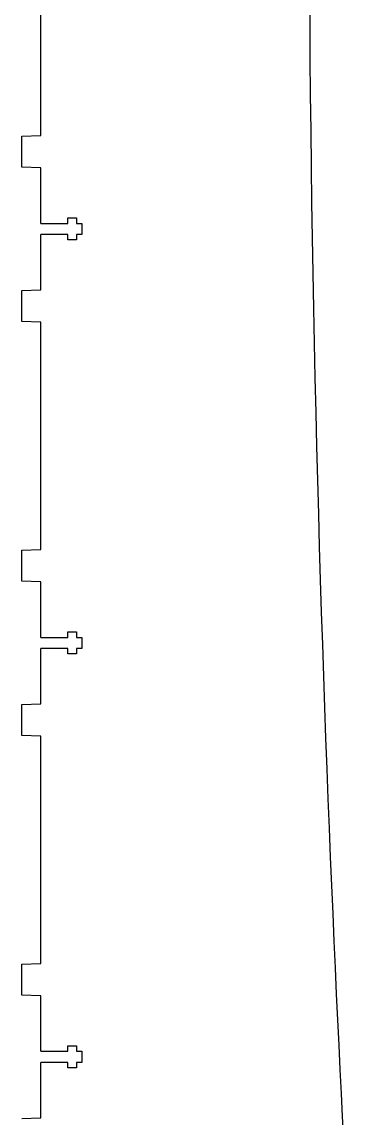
# Model space of a CAD drawing. Header units: millimetres. Extents: x 62 to 3900, y -2118 to 0.
# Drawn here: x 1064.6 to 1152.4, y -855.7 to -571.5 of the extents above; entities that cross this region are included whole.
import ezdxf

# ---------------------------------------------------------------- set-up
doc = ezdxf.new("R2010")
doc.units = ezdxf.units.MM
doc.layers.add('CUTS', color=1, linetype='Continuous', lineweight=25, true_color=0xff0000)

msp = doc.modelspace()

# ---------------------------------------------------------------- linework, layer by layer
at = {"layer": 'CUTS', "color": 1, "lineweight": 25, "true_color": 0xff0000}
for p, q in [((1069.45, -600.94), (1069.45, -542.04)), ((1064.58, -601.14), (1069.45, -600.94)), ((1064.58, -609.17), (1064.58, -601.14)), ((1069.45, -609.37), (1064.58, -609.17)), ((1069.45, -623.74), (1069.45, -609.37)), ((1076.47, -623.74), (1076.47, -622.34)), ((1076.47, -622.34), (1078.67, -622.34)), ((1078.67, -622.34), (1078.67, -623.74)), ((1069.45, -623.74), (1076.47, -623.74)), ((1078.67, -623.74), (1080.11, -623.74)), ((1080.11, -623.74), (1080.11, -626.6)), ((1076.47, -626.6), (1069.45, -626.6)), ((1069.45, -640.95), (1069.45, -626.6)), ((1076.47, -628), (1076.47, -626.6)), ((1078.67, -628), (1076.47, -628)), ((1080.11, -626.6), (1078.67, -626.6)), ((1078.67, -626.6), (1078.67, -628)), ((1064.58, -641.15), (1069.45, -640.95)), ((1064.58, -649.18), (1064.58, -641.15)), ((1069.45, -649.38), (1064.58, -649.18)), ((1069.45, -708.28), (1069.45, -649.38)), ((1064.58, -708.48), (1069.45, -708.28)), ((1064.58, -716.51), (1064.58, -708.48)), ((1069.45, -716.71), (1064.58, -716.51)), ((1069.45, -731.08), (1069.45, -716.71)), ((1076.47, -731.08), (1076.47, -729.68)), ((1076.47, -729.68), (1078.67, -729.68)), ((1078.67, -729.68), (1078.67, -731.08)), ((1069.45, -731.08), (1076.47, -731.08)), ((1078.67, -731.08), (1080.11, -731.08)), ((1080.11, -731.08), (1080.11, -733.94)), ((1076.47, -733.94), (1069.45, -733.94)), ((1069.45, -748.29), (1069.45, -733.94)), ((1076.47, -735.34), (1076.47, -733.94)), ((1078.67, -735.34), (1076.47, -735.34)), ((1080.11, -733.94), (1078.67, -733.94)), ((1078.67, -733.94), (1078.67, -735.34)), ((1064.58, -748.49), (1069.45, -748.29)), ((1064.58, -756.52), (1064.58, -748.49)), ((1069.45, -756.72), (1064.58, -756.52)), ((1069.45, -815.62), (1069.45, -756.72)), ((1064.58, -815.82), (1069.45, -815.62)), ((1064.58, -823.85), (1064.58, -815.82)), ((1069.45, -824.05), (1064.58, -823.85)), ((1069.45, -838.42), (1069.45, -824.05)), ((1069.45, -838.42), (1076.47, -838.42)), ((1076.47, -838.42), (1076.47, -837.02)), ((1076.47, -837.02), (1078.67, -837.02)), ((1078.67, -837.02), (1078.67, -838.42)), ((1078.67, -838.42), (1080.11, -838.42)), ((1080.11, -838.42), (1080.11, -841.28)), ((1076.47, -841.28), (1069.45, -841.28)), ((1069.45, -855.63), (1069.45, -841.28)), ((1076.47, -842.68), (1076.47, -841.28)), ((1080.11, -841.28), (1078.67, -841.28)), ((1078.67, -841.28), (1078.67, -842.68)), ((1078.67, -842.68), (1076.47, -842.68)), ((1064.58, -855.83), (1069.45, -855.63))]:
    msp.add_line(p, q, dxfattribs=at)
msp.add_open_spline([(1152.4, -938.61), (1152.4, -938.61), (1139.11, -745.59), (1139.11, -543.18)], degree=3, dxfattribs=at)

doc.saveas('drawing.dxf')
